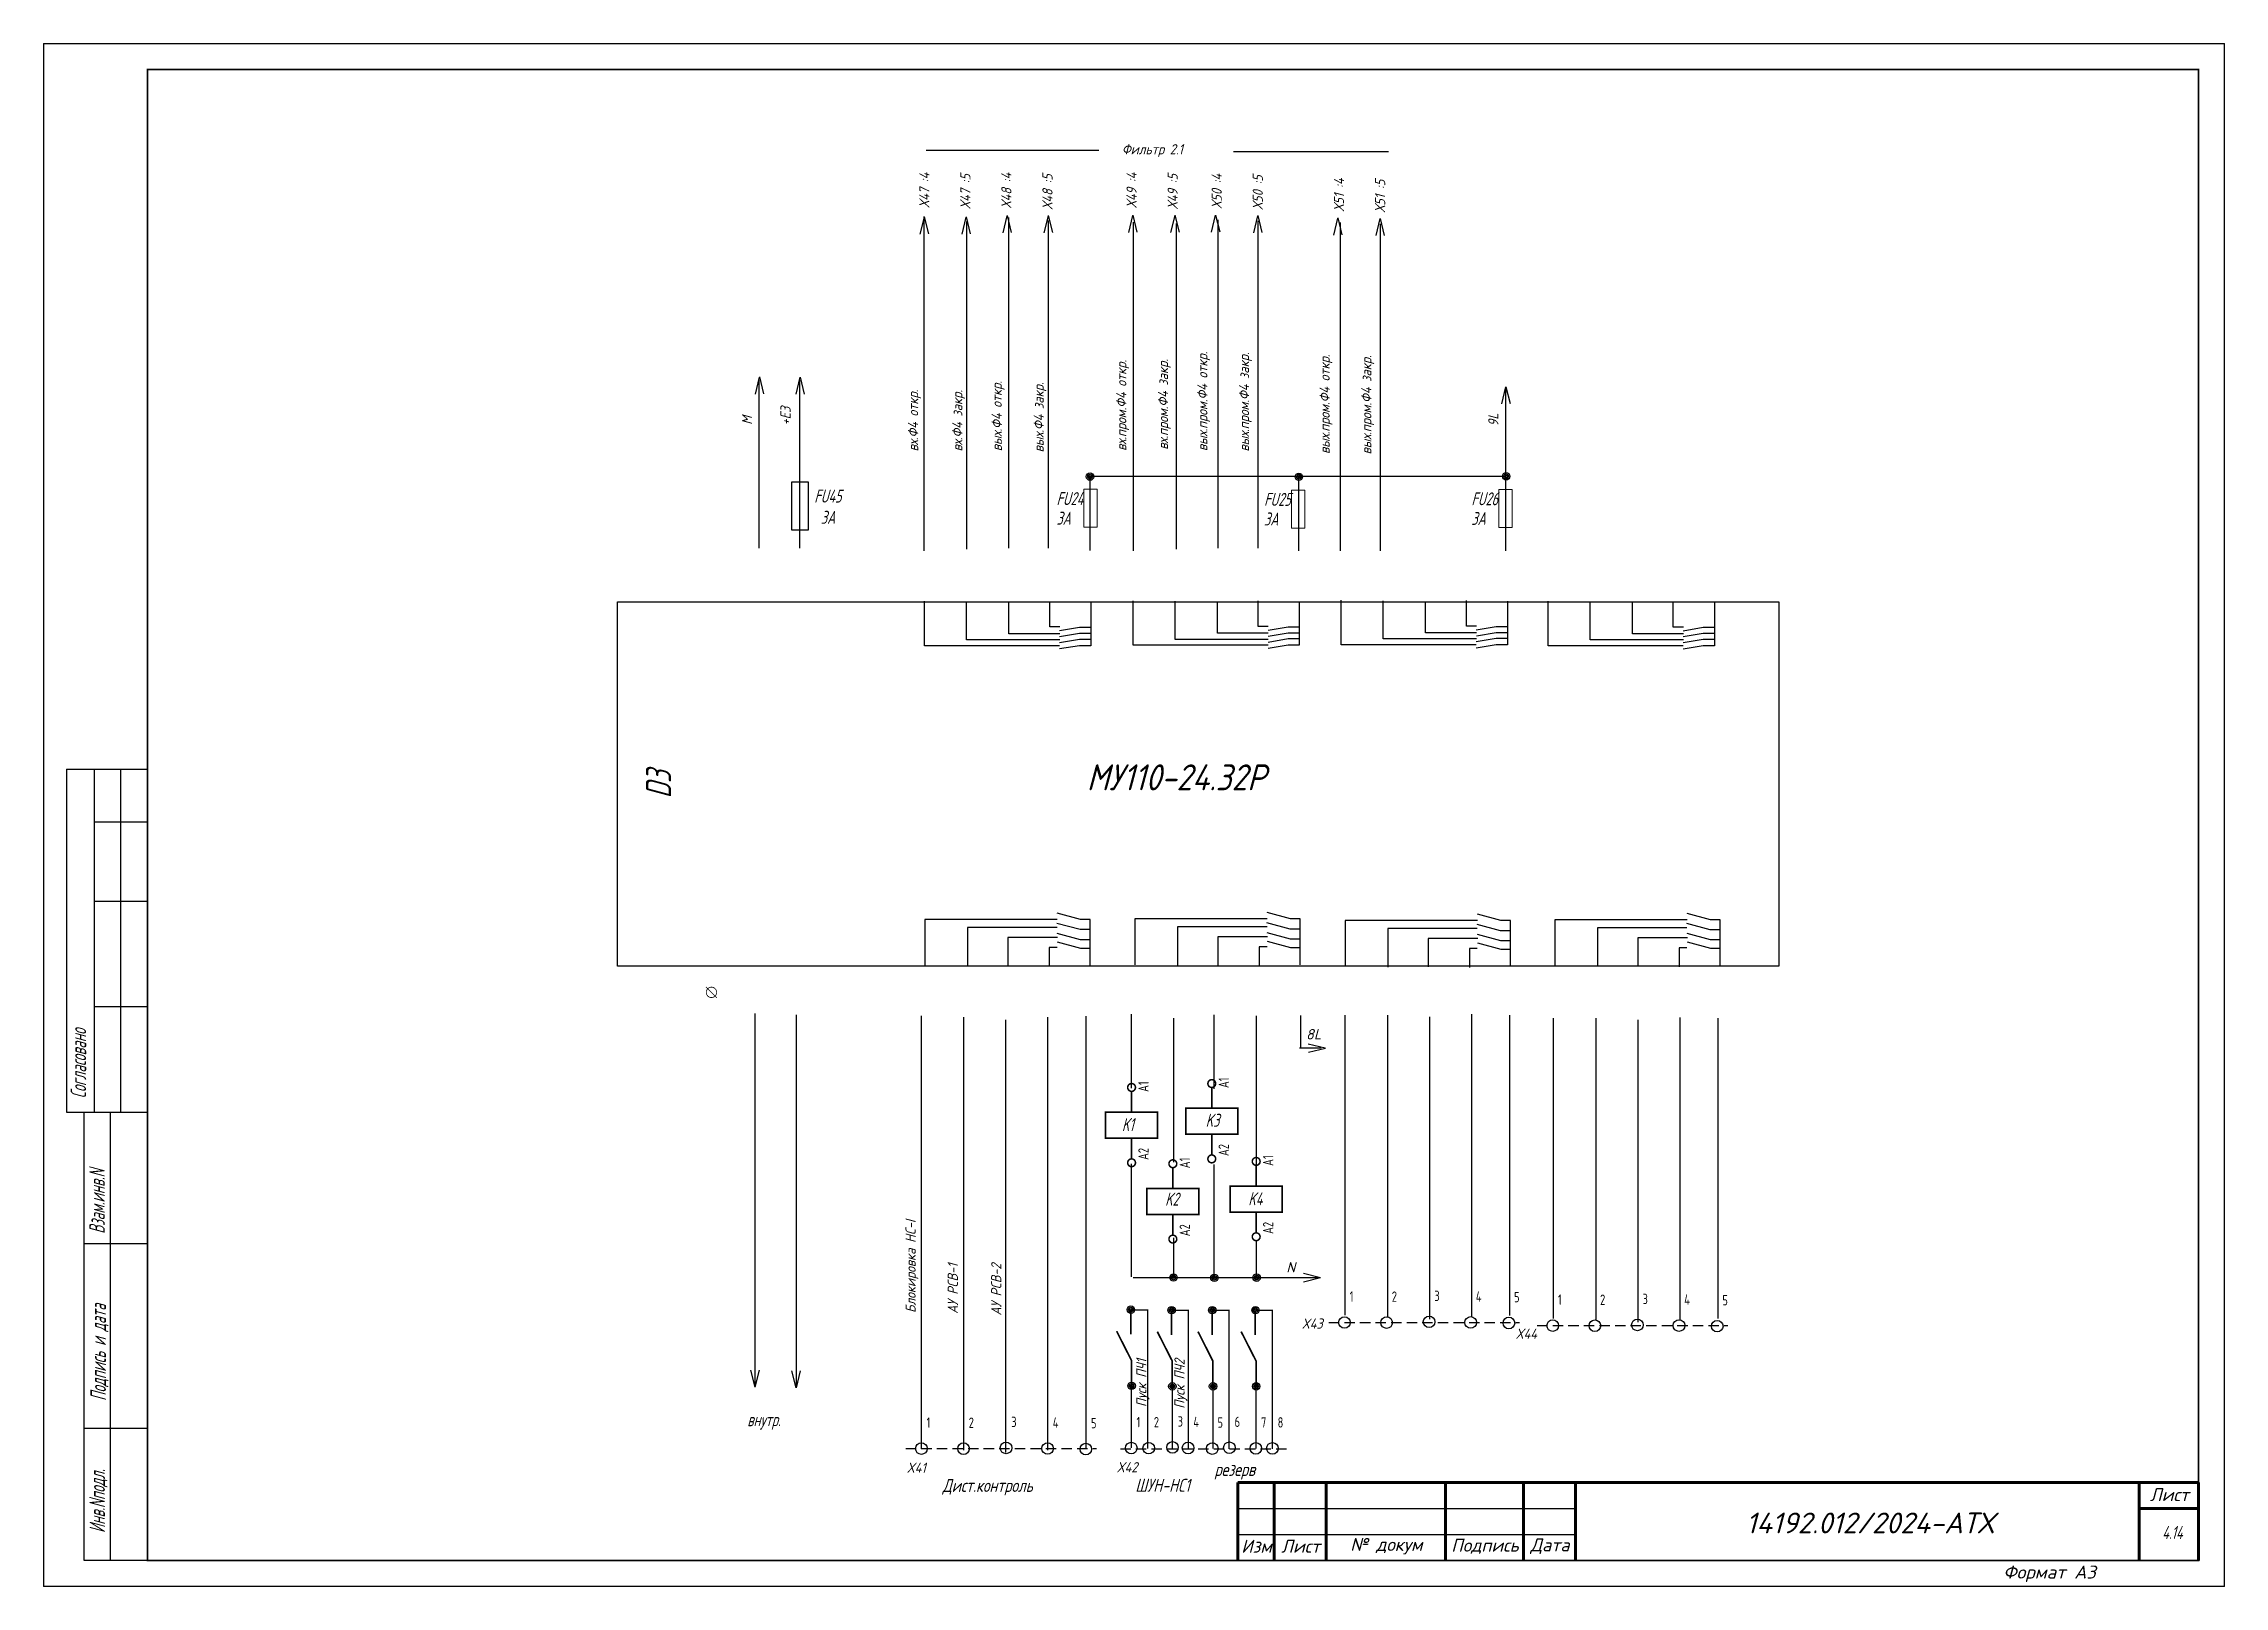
# Paper-space layout 'Лист 4.14' of a CAD drawing. Header units: millimetres. Extents: x 4921 to 5341, y -621 to -324.
# The model-space entities are those that its viewports show. They can reach past a viewport. Long polylines and large blocks are cut down to what shows.
import ezdxf
from ezdxf.enums import TextEntityAlignment as Align

# ---------------------------------------------------------------- set-up
doc = ezdxf.new("R2010")
doc.units = ezdxf.units.MM
doc.header["$LTSCALE"] = 4
doc.set_wipeout_variables(frame=1)
doc.linetypes.add('DASHED', pattern=[0.75, 0.5, -0.25])
doc.linetypes.add('SolidLine', pattern=[0])
for name, color, linetype in [("Contact's", 104, 'Continuous'), ('G', 5, 'Continuous'), ('LOC', 8, 'Continuous'), ('RED_2.5mm^2', 1, 'Continuous'), ('SYMS', 7, 'Continuous'), ('Вспомогательная', 1, 'Continuous'), ('Текст', 2, 'Continuous')]:
    doc.layers.add(name, color=color, linetype=linetype)
for name, color, linetype, lineweight in [('RAMKA', 7, 'Continuous', 25), ('SHTAMP', 7, 'SolidLine', 25), ('Основеая', 5, 'Continuous', 60), ('СХЕМА', 7, 'Continuous', 25)]:
    doc.layers.add(name, color=color, linetype=linetype, lineweight=lineweight)
doc.styles.add('COTES', font='cs_gost2304.shx', dxfattribs={"width": 0.75, "oblique": 15})
doc.styles.add('ISOCPEUR', font='isocpeui.ttf')
doc.styles.add('ISOCPEUR25.10.00', font='isocpeur.ttf', dxfattribs={"height": 2.5})
doc.styles.add('Simplex00.10.00', font='simplex.shx')
doc.styles.add('Simplex25.085.00', font='simplex.shx', dxfattribs={"width": 0.85, "oblique": 15, "height": 2.5})
doc.styles.add('Simplex25.085.15', font='GOST_A.TTF', dxfattribs={"width": 0.85, "oblique": 15, "height": 2.5})
doc.styles.add('Tah25.10.00', font='tahoma.ttf', dxfattribs={"height": 2.5})
doc.styles.add('WD', font='romans.shx')
doc.styles.add('ГОСТ', font='isocpeur.ttf', dxfattribs={"oblique": 15})
doc.styles.add('Стиль мой-1', font='GOST_A.TTF', dxfattribs={"width": 0.85, "oblique": 15, "height": 2.5})
doc.linetypes.add('Modbus_LINE', pattern='A,7.5,-4,["Modbus",Standard,S=2.5,R=0,X=-1.5,Y=-1.25],-15', length=26.5)

# ---------------------------------------------------------------- blocks, each defined once
blk = doc.blocks.new('Формат А3')
at = {"color": 0, "linetype": 'Continuous', "const_width": 0.3}
for points in [[(-420, 297), (0, 297), (0, 0), (-420, 0)], [(-400, 5), (-400, 292), (-5, 292), (-5, 5)]]:
    blk.add_lwpolyline(points, close=True, dxfattribs=at)
at = {"color": 0, "linetype": 'Continuous', "style": 'Simplex00.10.00', "oblique": 15}
blk.add_text('Формат А3', height=2.5, dxfattribs=at).set_placement((-33.67, 2.75), align=Align.MIDDLE_CENTER)
blk = doc.blocks.new('A$C73A268AF')
at = {"lineweight": 30}
for p, q in [((4.57, 157.46), (20.05, 157.46)), ((4.57, 157.46), (4.57, 91.46)), ((9.89, 157.46), (9.89, 91.46)), ((14.97, 157.46), (14.97, 91.46)), ((9.89, 147.31), (20.05, 147.31)), ((9.89, 132.08), (20.05, 132.08)), ((9.89, 111.77), (20.05, 111.77)), ((4.57, 91.46), (20.05, 91.46)), ((7.96, 5.15), (7.96, 91.46)), ((13.04, 5.15), (13.04, 91.46)), ((20.15, 66.08), (7.96, 66.08)), ((20.15, 30.54), (7.96, 30.54))]:
    blk.add_line(p, q, dxfattribs=at)
blk.add_lwpolyline([(20.15, 5.15), (7.96, 5.15)], dxfattribs=at)
at = {"layer": 'Вспомогательная', "color": 7}
for p, q in [((230.15, 15.15), (295.15, 15.15)), ((230.15, 10.15), (295.15, 10.15)), ((230.15, 5.15), (295.15, 5.15))]:
    blk.add_line(p, q, dxfattribs=at)
at = {"layer": 'Основеая', "color": 7}
for p, q in [((230.15, 20.15), (230.15, 5.15)), ((415.15, 20.15), (230.15, 20.15)), ((237.15, 20.15), (237.15, 5.15)), ((247.15, 20.15), (247.15, 5.15)), ((270.15, 20.15), (270.15, 5.15)), ((285.15, 20.15), (285.15, 5.15)), ((295.15, 20.15), (295.15, 5.15)), ((403.72, 20.15), (403.72, 5.15)), ((415.15, 20.15), (415.15, 5.15)), ((403.72, 15.15), (415.15, 15.15))]:
    blk.add_line(p, q, dxfattribs=at)
blk.add_blockref('Формат А3', (420.15, 0.15))
at = {"layer": 'RAMKA', "style": 'COTES', "oblique": 15, "width": 0.75}
for s, p in [('Согласовано', (8.35, 94.1)), ('Взам.инв.N', (11.94, 68.02)), ('Подпись и дата', (12.17, 35.86)), ('Инв.Nподл.', (11.97, 10.43))]:
    blk.add_text(s, height=3, rotation=90, dxfattribs=at).set_placement(p)
at = {"layer": 'Текст', "color": 7, "char_height": 2.5, "style": 'ГОСТ'}
for s, insert, width, attachment_point in [('{\\fISOCPEUR|b0|i0|c204|p34;Лист}', (413.32, 17.81), 11.4585, 6), ('{\\fISOCPEUR|b0|i0|c204|p34;Изм}', (233.75, 7.88), 7, 5), ('{\\fISOCPEUR|b0|i0|c204|p34;Лист}', (242.25, 7.88), 10, 5), ('{\\fISOCPEUR|b0|i0|c204|p34;№ докум}', (258.75, 7.88), 23, 5), ('{\\fISOCPEUR|b0|i0|c204|p34;Подпись}', (277.75, 7.88), 15, 5), ('{\\fISOCPEUR|b0|i0|c204|p34;Дата}', (290.25, 7.88), 10, 5)]:
    blk.add_mtext(s, dxfattribs=dict(at, insert=insert, width=width, attachment_point=attachment_point))
blk = doc.blocks.new('Клеммное соединение')
at = {"linetype": 'Continuous'}
blk.add_wipeout([(0, -1), (-0.44, -0.9), (-0.6, -0.8), (-0.71, -0.7), (-0.8, -0.6), (-0.87, -0.5), (-0.92, -0.4), (-0.95, -0.3), (-0.98, -0.2), (-0.99, -0.1), (-0.99, 0), (-0.99, 0.1), (-0.98, 0.2), (-0.95, 0.3), (-0.92, 0.4), (-0.87, 0.5), (-0.8, 0.6), (-0.71, 0.7), (-0.6, 0.8), (-0.44, 0.9), (0, 1), (0.44, 0.9), (0.6, 0.8), (0.71, 0.7), (0.8, 0.6), (0.87, 0.5), (0.92, 0.4), (0.95, 0.3), (0.98, 0.2), (0.99, 0.1), (1, 0), (0.99, -0.1), (0.98, -0.2), (0.95, -0.3), (0.92, -0.4), (0.87, -0.5), (0.8, -0.6), (0.71, -0.7), (0.6, -0.8), (0.44, -0.9)], dxfattribs=at)
at = {"color": 0, "linetype": 'Continuous', "lineweight": -2, "const_width": 0.15}
blk.add_lwpolyline([(-1.06, -1.06), (1.06, 1.06)], dxfattribs=at)
blk.add_lwpolyline([(-1, 0, 1), (1, 0, 1)], format="xyb", close=True, dxfattribs=at)
blk = doc.blocks.new('VT0W02')
blk.add_circle((0, 0), 0.0699)
at = {"style": 'WD'}
for tag, p, width in [('INST', (0.062, 0.42), 0.7), ('LOC', (0.062, 0.25), 0.7), ('DESC1', (0.053, -0.385), 0.8)]:
    blk.add_attdef(tag, p, '', height=0.125, dxfattribs=dict(at, width=width))
at = {"style": 'WD', "flags": 1}
for tag, p, height in [('X4TERM01', (-0.07, 0), 0.0125), ('X4TERMDESC01', (-0.055, -0.023), 0.025), ('X2TERMDESC01', (-0.006, 0.029), 0.025), ('STRIPSEQ', (0, 0), 0.00125), ('X2TERM01', (0, 0.07), 0.0125), ('X1TERMDESC01', (0.039, -0.003), 0.025), ('X1TERM01', (0.07, 0), 0.0125), ('LINKTERM', (0, -0.002), 0.00125), ('X8TERM01', (0, -0.07), 0.0125), ('X8TERMDESC01', (0, -0.054), 0.025)]:
    blk.add_attdef(tag, p, '', height=height, dxfattribs=at)
at = {"linetype": 'Continuous', "style": 'WD'}
for tag, p, height, width, flags in [('WIRENO', (0.062, 0.094), 0.125, 0.8, 8), ('TAGSTRIP', (0.053, -0.229), 0.125, 0.9, 8), ('DESC2', (0.053, -0.541), 0.125, 0.8, 8), ('CAT', (0.213, -0.406), 0.109, 0.8, 1), ('DESC3', (0.053, -0.698), 0.125, 0.8, 8)]:
    blk.add_attdef(tag, p, '', height=height, dxfattribs=dict(at, width=width, flags=flags))
at = {"linetype": 'Continuous', "style": 'WD', "width": 0.8, "flags": 1}
blk.add_attdef('MFG', text='', height=0.109, dxfattribs=at).set_placement((0.088, -0.406), align=Align.RIGHT)
at = {"style": 'WD', "width": 0.7, "flags": 1}
blk.add_attdef('ASSYCODE', (0.062, -0.281), '', height=0.01, dxfattribs=at)
blk = doc.blocks.new('Coil')
at = {"color": 0, "linetype": 'Continuous', "lineweight": -2, "const_width": 0.3}
blk.add_lwpolyline([(5.5, -5), (10.5, -5), (10.5, 5), (5.5, 5)], close=True, dxfattribs=at)
for points in [[(0.75, -0.75, -1), (0.75, 0.75, -1)], [(15.25, -0.75, -1), (15.25, 0.75, -1)]]:
    blk.add_lwpolyline(points, format="xyb", close=True, dxfattribs=at)
for points in [[(5.5, 0), (1.5, 0)], [(10.5, 0), (14.5, 0)]]:
    blk.add_lwpolyline(points, dxfattribs=at)
at = {"color": 0, "linetype": 'Continuous', "lineweight": -2, "style": 'Simplex25.085.00', "oblique": 10, "width": 0.8, "flags": 4}
blk.add_attdef('ЭЛЕМЕНТ', text='', height=2.5, dxfattribs=at).set_placement((8, 7.5), align=Align.MIDDLE)
at = {"color": 0, "linetype": 'Continuous', "lineweight": 9, "style": 'ISOCPEUR25.10.00', "oblique": 10, "width": 0.85, "flags": 5}
blk.add_attdef('ТИП', text='', height=2.5, dxfattribs=at).set_placement((8, 7.5), align=Align.MIDDLE)
at = {"color": 0, "linetype": 'Continuous', "lineweight": 9, "style": 'Tah25.10.00', "width": 0.8, "flags": 8}
blk.add_attdef('ОБМОТКА', text='', height=2.5, dxfattribs=at).set_placement((8, 0), align=Align.MIDDLE)
at = {"layer": "Contact's", "linetype": 'Continuous', "lineweight": 9, "style": 'Simplex00.10.00', "width": 0.7, "flags": 8}
for tag, p in [('#(A1/L)', (0.75, -2.3)), ('#(A2/N)', (15.25, -2.3))]:
    blk.add_attdef(tag, text='', height=2, dxfattribs=at).set_placement(p, align=Align.MIDDLE)
blk = doc.blocks.new('WDDOT')
for radius in [0.72, 0.449, 0.223]:
    blk.add_circle((0, 0), radius)

msp = doc.modelspace()

# ---------------------------------------------------------------- linework, layer by layer
at = {"color": 7, "ltscale": 0.2}
for p, q in [((8927.06, 10253.39), (8893.81, 10253.39)), ((8953.01, 10253.21), (8982.88, 10253.21)), ((8893.52, 10158.05), (8893.52, 10166.62)), ((8901.59, 10159.17), (8901.59, 10166.53)), ((8909.74, 10160.35), (8909.74, 10166.41)), ((8917.62, 10161.65), (8917.62, 10166.57)), ((8925.53, 10166.42), (8925.53, 10158.05)), ((8933.69, 10158.13), (8933.69, 10166.7)), ((8941.76, 10159.25), (8941.76, 10166.61)), ((8949.91, 10160.43), (8949.91, 10166.49)), ((8957.79, 10161.73), (8957.79, 10166.65)), ((8965.7, 10166.5), (8965.7, 10158.13)), ((8973.78, 10158.22), (8973.78, 10166.79)), ((8981.85, 10159.34), (8981.85, 10166.7)), ((8990.01, 10160.52), (8990.01, 10166.58)), ((8997.88, 10161.82), (8997.88, 10166.74)), ((9005.79, 10166.59), (9005.79, 10158.22)), ((9013.62, 10158.05), (9013.62, 10166.61)), ((9021.7, 10159.16), (9021.7, 10166.52)), ((9029.85, 10160.35), (9029.85, 10166.41)), ((9037.73, 10161.64), (9037.73, 10166.56)), ((9045.64, 10166.41), (9045.64, 10158.05)), ((8919.55, 10160.35), (8909.74, 10160.35)), ((8919.55, 10161.65), (8917.62, 10161.65)), ((8923.35, 10161.52), (8919.51, 10160.88)), ((8923.37, 10160.38), (8919.53, 10159.74)), ((8925.51, 10161.52), (8923.35, 10161.52)), ((8925.54, 10160.38), (8923.37, 10160.38)), ((8959.72, 10160.43), (8949.91, 10160.43)), ((8959.72, 10161.73), (8957.79, 10161.73)), ((8963.52, 10161.61), (8959.67, 10160.96)), ((8963.54, 10160.47), (8959.7, 10159.82)), ((8965.68, 10161.61), (8963.52, 10161.61)), ((8965.71, 10160.47), (8963.54, 10160.47)), ((8999.81, 10160.52), (8990.01, 10160.52)), ((8999.81, 10161.82), (8997.88, 10161.82)), ((9003.61, 10161.7), (8999.77, 10161.05)), ((9003.64, 10160.55), (8999.8, 10159.91)), ((9005.78, 10161.69), (9003.61, 10161.69)), ((9005.8, 10160.55), (9003.64, 10160.55)), ((9039.66, 10160.35), (9029.85, 10160.35)), ((9039.66, 10161.64), (9037.73, 10161.64)), ((9043.45, 10161.52), (9039.61, 10160.87)), ((9043.48, 10160.38), (9039.64, 10159.73)), ((9045.62, 10161.52), (9043.45, 10161.52)), ((9045.65, 10160.38), (9043.48, 10160.38)), ((8919.52, 10158.05), (8893.52, 10158.05)), ((8919.55, 10159.17), (8901.59, 10159.17)), ((8923.36, 10159.26), (8919.52, 10158.61)), ((8923.36, 10158.05), (8919.52, 10157.41)), ((8925.53, 10159.26), (8923.36, 10159.26)), ((8925.53, 10158.05), (8923.36, 10158.05)), ((8959.69, 10158.13), (8933.69, 10158.13)), ((8959.72, 10159.25), (8941.76, 10159.25)), ((8963.53, 10159.34), (8959.69, 10158.69)), ((8963.53, 10158.13), (8959.69, 10157.49)), ((8965.7, 10159.34), (8963.53, 10159.34)), ((8965.7, 10158.13), (8963.53, 10158.13)), ((8999.78, 10158.22), (8973.78, 10158.22)), ((8999.81, 10159.34), (8981.85, 10159.34)), ((9003.62, 10159.43), (8999.78, 10158.78)), ((9003.62, 10158.22), (8999.78, 10157.58)), ((9005.79, 10159.43), (9003.62, 10159.43)), ((9005.79, 10158.22), (9003.62, 10158.22)), ((9039.63, 10158.05), (9013.62, 10158.05)), ((9039.66, 10159.16), (9021.7, 10159.16)), ((9043.47, 10159.25), (9039.63, 10158.6)), ((9043.47, 10158.05), (9039.63, 10157.4)), ((9045.64, 10159.25), (9043.47, 10159.25)), ((9045.64, 10158.05), (9043.47, 10158.05)), ((8919.06, 10105.33), (8893.58, 10105.33)), ((8893.58, 10105.33), (8893.58, 10096.48)), ((8923.55, 10105.33), (8919.06, 10106.54)), ((8925.41, 10105.33), (8923.55, 10105.33)), ((8925.41, 10096.48), (8925.41, 10105.33)), ((8959.5, 10105.46), (8934.02, 10105.46)), ((8934.02, 10105.46), (8934.02, 10096.61)), ((8963.99, 10105.46), (8959.5, 10106.66)), ((8965.85, 10105.46), (8963.99, 10105.46)), ((8965.85, 10096.61), (8965.85, 10105.46)), ((9004.49, 10105.13), (9000, 10106.33)), ((9040.39, 10105.3), (9014.9, 10105.3)), ((9014.9, 10105.3), (9014.9, 10096.44)), ((9044.87, 10105.3), (9040.39, 10106.5)), ((9046.73, 10105.3), (9044.87, 10105.3)), ((9046.73, 10096.44), (9046.73, 10105.3)), ((8919.04, 10103.78), (8901.79, 10103.78)), ((8901.79, 10103.78), (8901.79, 10096.35)), ((8919.11, 10101.85), (8909.55, 10101.85)), ((8909.55, 10101.85), (8909.55, 10096.41)), ((8923.5, 10103.38), (8919.01, 10104.58)), ((8923.54, 10101.44), (8919.06, 10102.65)), ((8925.36, 10103.38), (8923.5, 10103.38)), ((8925.4, 10101.44), (8923.54, 10101.44)), ((8959.48, 10103.9), (8942.23, 10103.9)), ((8942.23, 10103.9), (8942.23, 10096.48)), ((8959.54, 10101.98), (8949.99, 10101.98)), ((8949.99, 10101.98), (8949.99, 10096.54)), ((8963.93, 10103.5), (8959.45, 10104.71)), ((8963.98, 10101.57), (8959.49, 10102.77)), ((8964.06, 10099.91), (8959.58, 10101.11)), ((8965.79, 10103.5), (8963.93, 10103.5)), ((8965.84, 10101.57), (8963.98, 10101.57)), ((9000, 10105.13), (8974.52, 10105.13)), ((8974.52, 10105.13), (8974.52, 10096.27)), ((8999.98, 10103.57), (8982.73, 10103.57)), ((8982.73, 10103.57), (8982.73, 10096.14)), ((9000.05, 10101.65), (8990.49, 10101.65)), ((8990.49, 10101.65), (8990.49, 10096.21)), ((9004.44, 10103.17), (8999.95, 10104.37)), ((9004.48, 10101.24), (9000, 10102.44)), ((9006.29, 10103.17), (9004.44, 10103.17)), ((9006.34, 10101.24), (9004.48, 10101.24)), ((9006.35, 10105.13), (9004.49, 10105.13)), ((9006.35, 10096.27), (9006.35, 10105.13)), ((9040.36, 10103.74), (9023.11, 10103.74)), ((9023.11, 10103.74), (9023.11, 10096.31)), ((9040.43, 10101.81), (9030.87, 10101.81)), ((9030.87, 10101.81), (9030.87, 10096.38)), ((9044.82, 10103.34), (9040.33, 10104.54)), ((9044.86, 10101.41), (9040.38, 10102.61)), ((9046.68, 10103.34), (9044.82, 10103.34)), ((9046.72, 10101.41), (9044.86, 10101.41)), ((8919.04, 10099.93), (8917.51, 10099.93)), ((8917.51, 10099.93), (8917.51, 10096.28)), ((8923.62, 10099.78), (8919.14, 10100.99)), ((8925.48, 10099.78), (8923.62, 10099.78)), ((8959.48, 10100.06), (8957.95, 10100.06)), ((8957.95, 10100.06), (8957.95, 10096.41)), ((8965.92, 10099.91), (8964.06, 10099.91)), ((8999.98, 10099.72), (8998.45, 10099.72)), ((8998.45, 10099.72), (8998.45, 10096.08)), ((9004.56, 10099.58), (9000.08, 10100.78)), ((9006.42, 10099.58), (9004.56, 10099.58)), ((9040.36, 10099.89), (9038.84, 10099.89)), ((9038.84, 10099.89), (9038.84, 10096.24)), ((9044.95, 10099.75), (9040.46, 10100.95)), ((9046.81, 10099.75), (9044.95, 10099.75))]:
    msp.add_line(p, q, dxfattribs=at)
at = {"color": 1, "ltscale": 0.2}
for p, q in [((8901.63, 10239.68), (8901.63, 10176.61)), ((8909.68, 10240.48), (8909.68, 10176.84)), ((8917.35, 10239.92), (8917.35, 10176.84)), ((8950.01, 10240.06), (8950.01, 10176.83)), ((8957.69, 10239.82), (8957.69, 10176.84)), ((8941.96, 10239.34), (8941.96, 10176.61)), ((8973.57, 10239.51), (8973.57, 10176.29)), ((8981.24, 10239.27), (8981.24, 10176.29)), ((8861.66, 10176.84), (8861.66, 10209.14)), ((8869.49, 10176.84), (8869.49, 10209.14)), ((8892.92, 10003.45), (8892.92, 10086.76)), ((8901.09, 10003.19), (8901.09, 10086.5)), ((8909.18, 10002.7), (8909.18, 10086.01)), ((8917.28, 10003.19), (8917.28, 10086.5)), ((8924.64, 10003.43), (8924.64, 10086.75)), ((8933.38, 10072.86), (8933.38, 10087.12)), ((8941.51, 10058.6), (8941.51, 10086.37)), ((8949.32, 10072.71), (8949.32, 10086.97)), ((8957.43, 10058), (8957.43, 10086.82)), ((8966.01, 10080.54), (8966.01, 10086.84)), ((8974.55, 10029.13), (8974.55, 10086.93)), ((8982.72, 10028.88), (8982.72, 10086.93)), ((8990.82, 10028.39), (8990.82, 10086.62)), ((8998.91, 10028.88), (8998.91, 10087.08)), ((9006.27, 10029.12), (9006.27, 10086.93)), ((9014.67, 10028.53), (9014.67, 10086.33)), ((9022.84, 10028.28), (9022.84, 10086.33)), ((9030.93, 10027.79), (9030.93, 10086.02)), ((9039.03, 10028.28), (9039.03, 10086.48)), ((9046.39, 10028.52), (9046.39, 10086.33)), ((8933.4, 10036.52), (8933.4, 10058.32)), ((8949.33, 10036.37), (8949.33, 10058.16)), ((8941.52, 10036.29), (8941.52, 10044.05)), ((8957.44, 10036.35), (8957.44, 10043.45)), ((8936.54, 10003.52), (8936.54, 10030.28)), ((8944.38, 10003.43), (8944.38, 10030.19)), ((8952.22, 10003.43), (8952.22, 10030.19)), ((8960.53, 10003.43), (8960.53, 10030.19)), ((8933.41, 10003.61), (8933.41, 10018.03)), ((8941.25, 10003.52), (8941.25, 10017.93)), ((8949.08, 10003.52), (8949.08, 10017.93)), ((8957.4, 10003.52), (8957.4, 10017.93))]:
    msp.add_line(p, q, dxfattribs=at)
at = {"linetype": 'DASHED'}
for p, q in [((8971.38, 10027.75), (9008.09, 10027.75)), ((9011.5, 10027.15), (9048.21, 10027.15)), ((8889.9, 10003.48), (8926.61, 10003.48)), ((8931.23, 10003.44), (8963.26, 10003.44))]:
    msp.add_line(p, q, dxfattribs=at)
at = {"linetype": 'Continuous', "ltscale": 0.6}
msp.add_lwpolyline([(8867.97, 10189.6), (8871.08, 10189.6), (8871.08, 10180.29), (8867.97, 10180.29)], close=True, dxfattribs=at)
at = {"ltscale": 0.2}
msp.add_lwpolyline([(8834.38, 10166.46), (9058.06, 10166.46), (9058.06, 10096.35), (8834.38, 10096.35)], close=True, dxfattribs=at)
at = {"ltscale": 0.2, "const_width": 0.33}
for points in [[(8933.23, 10025.46), (8933.23, 10030.09)], [(8941.07, 10025.37), (8941.07, 10029.99)], [(8948.91, 10025.37), (8948.91, 10029.99)], [(8957.22, 10025.37), (8957.22, 10029.99)], [(8933.39, 10015.64), (8933.38, 10020.44), (8930.51, 10026.09)], [(8941.22, 10015.54), (8941.22, 10020.34), (8938.35, 10025.99)], [(8949.06, 10015.54), (8949.05, 10020.34), (8946.19, 10025.99)], [(8957.38, 10015.54), (8957.37, 10020.34), (8954.5, 10025.99)]]:
    msp.add_lwpolyline(points, dxfattribs=at)
at = {"layer": 'G', "color": 0}
for points in [[(9005.48, 10176.29), (9005.48, 10207.61)], [(8925.6, 10190.67), (9005.27, 10190.67)]]:
    msp.add_lwpolyline(points, dxfattribs=at)
at = {"layer": 'RED_2.5mm^2', "linetype": 'Continuous', "ltscale": 0.2}
for p, q in [((8893.38, 10240.64), (8893.38, 10176.29)), ((8933.71, 10239.58), (8933.71, 10176.29)), ((8925.44, 10176.36), (8925.44, 10190.6)), ((8965.61, 10176.31), (8965.61, 10190.55)), ((8965.74, 10080.6), (8969.91, 10080.6)), ((8933.68, 10036.4), (8969.45, 10036.4)), ((8933.27, 10030.19), (8936.44, 10030.19)), ((8941.11, 10030.1), (8944.28, 10030.1)), ((8948.94, 10030.1), (8952.12, 10030.1)), ((8957.26, 10030.1), (8960.43, 10030.1))]:
    msp.add_line(p, q, dxfattribs=at)
at = {"layer": 'RED_2.5mm^2', "color": 6, "linetype": 'Modbus_LINE', "ltscale": 0.2}
for p, q in [((8860.92, 10015.69), (8860.92, 10087.22)), ((8868.84, 10015.53), (8868.84, 10086.99))]:
    msp.add_line(p, q, dxfattribs=at)
at = {"layer": 'SYMS', "linetype": 'Continuous', "ltscale": 0.2}
for p, q in [((8893.42, 10240.54), (8892.62, 10237.27)), ((8893.45, 10240.58), (8894.26, 10237.31)), ((8901.47, 10240.54), (8900.68, 10237.28)), ((8901.51, 10240.58), (8902.32, 10237.31)), ((8909.38, 10240.81), (8908.58, 10237.54)), ((8909.41, 10240.85), (8910.22, 10237.58)), ((8917.31, 10240.82), (8916.51, 10237.55)), ((8917.34, 10240.86), (8918.16, 10237.59)), ((8933.59, 10240.87), (8932.79, 10237.61)), ((8933.62, 10240.91), (8934.43, 10237.64)), ((8941.71, 10240.87), (8940.91, 10237.61)), ((8941.74, 10240.91), (8942.55, 10237.64)), ((8949.51, 10240.93), (8948.72, 10237.66)), ((8949.55, 10240.96), (8950.36, 10237.69)), ((8957.66, 10240.82), (8956.86, 10237.55)), ((8957.69, 10240.86), (8958.5, 10237.59)), ((8973.07, 10240.38), (8972.27, 10237.11)), ((8973.1, 10240.42), (8973.91, 10237.15)), ((8981.21, 10240.27), (8980.41, 10237.01)), ((8981.24, 10240.31), (8982.05, 10237.04)), ((8861.67, 10209.75), (8860.87, 10206.48)), ((8861.71, 10209.78), (8862.52, 10206.51)), ((8869.51, 10209.72), (8868.71, 10206.45)), ((8869.54, 10209.76), (8870.35, 10206.48)), ((9005.44, 10207.87), (9004.64, 10204.61)), ((9005.47, 10207.91), (9006.28, 10204.64)), ((8970.69, 10080.56), (8967.42, 10081.36)), ((8970.73, 10080.53), (8967.45, 10079.71)), ((8969.75, 10036.36), (8966.49, 10037.16)), ((8969.79, 10036.33), (8966.52, 10035.52))]:
    msp.add_line(p, q, dxfattribs=at)
at = {"layer": 'SYMS', "color": 6, "linetype": 'Continuous', "ltscale": 0.2}
for p, q in [((8860.88, 10015.29), (8860.07, 10018.56)), ((8860.92, 10015.33), (8861.71, 10018.6)), ((8868.8, 10015.16), (8867.99, 10018.43)), ((8868.83, 10015.2), (8869.63, 10018.46))]:
    msp.add_line(p, q, dxfattribs=at)
at = {"layer": 'СХЕМА', "color": 7, "linetype": 'Continuous', "lineweight": 20, "ltscale": 30}
for points in [[(8924.2, 10188.16), (8926.77, 10188.16), (8926.77, 10180.84), (8924.2, 10180.84)], [(8964.17, 10188.01), (8966.75, 10188.01), (8966.75, 10180.69), (8964.17, 10180.69)], [(9004.11, 10188.13), (9006.69, 10188.13), (9006.69, 10180.8), (9004.11, 10180.8)]]:
    msp.add_lwpolyline(points, close=True, dxfattribs=at)

# ---------------------------------------------------------------- block references
at = {"ltscale": 1.2}
msp.add_blockref('A$C73A268AF', (8723.71, 9976.8), dxfattribs=at)
at = {"layer": 'SYMS', "linetype": 'Continuous', "ltscale": 0.2, "rotation": 90}
for p in [(8925.39, 10190.6), (8965.61, 10190.56), (9005.54, 10190.67)]:
    msp.add_blockref('WDDOT', p, dxfattribs=at)
at = {"layer": 'SYMS', "linetype": 'Continuous', "ltscale": 0.2}
ref = msp.add_blockref('Coil', (8933.39, 10057.75), dxfattribs=dict(at, rotation=90))
ref.add_attrib('#(A1/L)', 'A1', dxfattribs={"layer": "Contact's", "linetype": 'Continuous', "lineweight": 9, "height": 2, "rotation": 90, "style": 'Simplex00.10.00', "width": 0.7, "flags": 8}).set_placement((8935.69, 10073.16), align=Align.MIDDLE)
ref.add_attrib('#(A2/N)', 'A2', dxfattribs={"layer": "Contact's", "linetype": 'Continuous', "lineweight": 9, "height": 2, "rotation": 90, "style": 'Simplex00.10.00', "width": 0.7, "flags": 8}).set_placement((8935.69, 10060.2), align=Align.MIDDLE)
ref = msp.add_blockref('Coil', (8948.84, 10058.5), dxfattribs=dict(at, rotation=90))
ref.add_attrib('#(A1/L)', 'A1', dxfattribs={"layer": "Contact's", "linetype": 'Continuous', "lineweight": 9, "height": 2, "rotation": 90, "style": 'Simplex00.10.00', "width": 0.7, "flags": 8}).set_placement((8951.14, 10073.91), align=Align.MIDDLE)
ref.add_attrib('#(A2/N)', 'A2', dxfattribs={"layer": "Contact's", "linetype": 'Continuous', "lineweight": 9, "height": 2, "rotation": 90, "style": 'Simplex00.10.00', "width": 0.7, "flags": 8}).set_placement((8951.14, 10060.95), align=Align.MIDDLE)
ref = msp.add_blockref('Coil', (8941.34, 10043.06), dxfattribs=dict(at, rotation=90))
ref.add_attrib('#(A1/L)', 'A1', dxfattribs={"layer": "Contact's", "linetype": 'Continuous', "lineweight": 9, "height": 2, "rotation": 90, "style": 'Simplex00.10.00', "width": 0.7, "flags": 8}).set_placement((8943.64, 10058.47), align=Align.MIDDLE)
ref.add_attrib('#(A2/N)', 'A2', dxfattribs={"layer": "Contact's", "linetype": 'Continuous', "lineweight": 9, "height": 2, "rotation": 90, "style": 'Simplex00.10.00', "width": 0.7, "flags": 8}).set_placement((8943.64, 10045.51), align=Align.MIDDLE)
ref = msp.add_blockref('Coil', (8957.39, 10043.51), dxfattribs=dict(at, rotation=90))
ref.add_attrib('#(A1/L)', 'A1', dxfattribs={"layer": "Contact's", "linetype": 'Continuous', "lineweight": 9, "height": 2, "rotation": 90, "style": 'Simplex00.10.00', "width": 0.7, "flags": 8}).set_placement((8959.69, 10058.92), align=Align.MIDDLE)
ref.add_attrib('#(A2/N)', 'A2', dxfattribs={"layer": "Contact's", "linetype": 'Continuous', "lineweight": 9, "height": 2, "rotation": 90, "style": 'Simplex00.10.00', "width": 0.7, "flags": 8}).set_placement((8959.69, 10045.96), align=Align.MIDDLE)
for p in [(8941.46, 10036.42), (8949.34, 10036.35), (8957.48, 10036.39)]:
    msp.add_blockref('WDDOT', p, dxfattribs=at)
ref = msp.add_blockref('VT0W02', (8990.7, 10027.88), dxfattribs=dict(at, xscale=16, yscale=16, zscale=16))
ref.add_attrib('LOC', '3', (8991.7, 10031.88), dxfattribs={"layer": 'LOC', "height": 2, "style": 'WD', "width": 0.7})
at = {"layer": 'SYMS', "ltscale": 0.2, "rotation": 180}
for p in [(8933.26, 10030.23), (8941.1, 10030.13), (8948.94, 10030.13), (8957.25, 10030.13), (8933.4, 10015.55), (8941.24, 10015.46), (8949.08, 10015.46), (8957.39, 10015.46)]:
    msp.add_blockref('WDDOT', p, dxfattribs=at)
at = {"layer": 'SYMS', "linetype": 'Continuous', "ltscale": 0.2}
ref = msp.add_blockref('VT0W02', (8974.39, 10027.75), dxfattribs=dict(at, xscale=16, yscale=16, zscale=16))
ref.add_attrib('LOC', '1', (8975.39, 10031.75), dxfattribs={"layer": 'LOC', "height": 2, "style": 'WD', "width": 0.7})
ref = msp.add_blockref('VT0W02', (8982.51, 10027.73), dxfattribs=dict(at, xscale=16, yscale=16, zscale=16))
ref.add_attrib('LOC', '2', (8983.51, 10031.73), dxfattribs={"layer": 'LOC', "height": 2, "style": 'WD', "width": 0.7})
ref = msp.add_blockref('VT0W02', (8998.7, 10027.76), dxfattribs=dict(at, xscale=16, yscale=16, zscale=16))
ref.add_attrib('LOC', '4', (8999.7, 10031.76), dxfattribs={"layer": 'LOC', "height": 2, "style": 'WD', "width": 0.7})
ref = msp.add_blockref('VT0W02', (9006.06, 10027.65), dxfattribs=dict(at, xscale=16, yscale=16, zscale=16))
ref.add_attrib('LOC', '5', (9007.06, 10031.65), dxfattribs={"layer": 'LOC', "height": 2, "style": 'WD', "width": 0.7})
ref = msp.add_blockref('VT0W02', (9014.5, 10027.15), dxfattribs=dict(at, xscale=16, yscale=16, zscale=16))
ref.add_attrib('LOC', '1', (9015.5, 10031.15), dxfattribs={"layer": 'LOC', "height": 2, "style": 'WD', "width": 0.7})
ref = msp.add_blockref('VT0W02', (9022.62, 10027.13), dxfattribs=dict(at, xscale=16, yscale=16, zscale=16))
ref.add_attrib('LOC', '2', (9023.62, 10031.13), dxfattribs={"layer": 'LOC', "height": 2, "style": 'WD', "width": 0.7})
ref = msp.add_blockref('VT0W02', (9030.81, 10027.28), dxfattribs=dict(at, xscale=16, yscale=16, zscale=16))
ref.add_attrib('LOC', '3', (9031.81, 10031.28), dxfattribs={"layer": 'LOC', "height": 2, "style": 'WD', "width": 0.7})
ref = msp.add_blockref('VT0W02', (9038.82, 10027.16), dxfattribs=dict(at, xscale=16, yscale=16, zscale=16))
ref.add_attrib('LOC', '4', (9039.82, 10031.16), dxfattribs={"layer": 'LOC', "height": 2, "style": 'WD', "width": 0.7})
ref = msp.add_blockref('VT0W02', (9046.18, 10027.04), dxfattribs=dict(at, xscale=16, yscale=16, zscale=16))
ref.add_attrib('LOC', '5', (9047.18, 10031.04), dxfattribs={"layer": 'LOC', "height": 2, "style": 'WD', "width": 0.7})
ref = msp.add_blockref('VT0W02', (8892.91, 10003.48), dxfattribs=dict(at, xscale=16, yscale=16, zscale=16))
ref.add_attrib('LOC', '1', (8893.91, 10007.48), dxfattribs={"layer": 'LOC', "height": 2, "style": 'WD', "width": 0.7})
ref = msp.add_blockref('VT0W02', (8901.03, 10003.46), dxfattribs=dict(at, xscale=16, yscale=16, zscale=16))
ref.add_attrib('LOC', '2', (8902.03, 10007.46), dxfattribs={"layer": 'LOC', "height": 2, "style": 'WD', "width": 0.7})
ref = msp.add_blockref('VT0W02', (8909.22, 10003.61), dxfattribs=dict(at, xscale=16, yscale=16, zscale=16))
ref.add_attrib('LOC', '3', (8910.22, 10007.61), dxfattribs={"layer": 'LOC', "height": 2, "style": 'WD', "width": 0.7})
ref = msp.add_blockref('VT0W02', (8917.22, 10003.49), dxfattribs=dict(at, xscale=16, yscale=16, zscale=16))
ref.add_attrib('LOC', '4', (8918.22, 10007.49), dxfattribs={"layer": 'LOC', "height": 2, "style": 'WD', "width": 0.7})
ref = msp.add_blockref('VT0W02', (8924.58, 10003.38), dxfattribs=dict(at, xscale=16, yscale=16, zscale=16))
ref.add_attrib('LOC', '5', (8925.58, 10007.38), dxfattribs={"layer": 'LOC', "height": 2, "style": 'WD', "width": 0.7})
ref = msp.add_blockref('VT0W02', (8933.34, 10003.58), dxfattribs=dict(at, xscale=16, yscale=16, zscale=16))
ref.add_attrib('LOC', '1', (8934.34, 10007.58), dxfattribs={"layer": 'LOC', "height": 2, "style": 'WD', "width": 0.7})
ref = msp.add_blockref('VT0W02', (8936.69, 10003.56), dxfattribs=dict(at, xscale=16, yscale=16, zscale=16))
ref.add_attrib('LOC', '2', (8937.69, 10007.56), dxfattribs={"layer": 'LOC', "height": 2, "style": 'WD', "width": 0.7})
ref = msp.add_blockref('VT0W02', (8941.27, 10003.71), dxfattribs=dict(at, xscale=16, yscale=16, zscale=16))
ref.add_attrib('LOC', '3', (8942.27, 10007.71), dxfattribs={"layer": 'LOC', "height": 2, "style": 'WD', "width": 0.7})
ref = msp.add_blockref('VT0W02', (8944.28, 10003.59), dxfattribs=dict(at, xscale=16, yscale=16, zscale=16))
ref.add_attrib('LOC', '4', (8945.28, 10007.59), dxfattribs={"layer": 'LOC', "height": 2, "style": 'WD', "width": 0.7})
ref = msp.add_blockref('VT0W02', (8948.94, 10003.48), dxfattribs=dict(at, xscale=16, yscale=16, zscale=16))
ref.add_attrib('LOC', '5', (8949.94, 10007.48), dxfattribs={"layer": 'LOC', "height": 2, "style": 'WD', "width": 0.7})
ref = msp.add_blockref('VT0W02', (8952.23, 10003.64), dxfattribs=dict(at, xscale=16, yscale=16, zscale=16))
ref.add_attrib('LOC', '6', (8953.23, 10007.64), dxfattribs={"layer": 'LOC', "height": 2, "style": 'WD', "width": 0.7})
ref = msp.add_blockref('VT0W02', (8957.32, 10003.52), dxfattribs=dict(at, xscale=16, yscale=16, zscale=16))
ref.add_attrib('LOC', '7', (8958.32, 10007.52), dxfattribs={"layer": 'LOC', "height": 2, "style": 'WD', "width": 0.7})
ref = msp.add_blockref('VT0W02', (8960.52, 10003.52), dxfattribs=dict(at, xscale=16, yscale=16, zscale=16))
ref.add_attrib('LOC', '8', (8961.52, 10007.52), dxfattribs={"layer": 'LOC', "height": 2, "style": 'WD', "width": 0.7})

# ---------------------------------------------------------------- texts
at = {"style": 'Simplex25.085.15', "oblique": 15}
for s, height, width, p in [('Фильтр 2.1', 1.961, 1.083459, (8931.53, 10252.64)), ('FU45', 2.5, 0.85, (8872.29, 10185.59)), ('FU24', 2.5, 0.85, (8918.94, 10185.11)), ('FU25', 2.5, 0.85, (8958.92, 10184.96)), ('FU26', 2.5, 0.85, (8998.85, 10185.07)), ('3А', 2.5, 0.85, (8918.92, 10181.33)), ('3А', 2.5, 0.85, (8958.89, 10181.18)), ('3А', 2.5, 0.85, (8998.83, 10181.29)), ('K3', 2.5, 0.85, (8947.67, 10065.43)), ('K1', 2.5, 0.85, (8931.54, 10064.6)), ('K2', 2.5, 0.85, (8939.87, 10050.24)), ('K4', 2.5, 0.85, (8955.88, 10050.32)), ('X43', 1.961, 1.083459, (8966.17, 10026.56)), ('X44', 1.961, 1.083459, (9007.35, 10024.62)), ('внутр.', 2.5, 0.85, (8859.39, 10007.79)), ('X41', 1.961, 1.083459, (8890.08, 9998.81)), ('X42', 1.961, 1.083459, (8930.52, 9998.91))]:
    msp.add_text(s, height=height, dxfattribs=dict(at, width=width)).set_placement(p)
at = {"color": 3, "style": 'Simplex25.085.15', "oblique": 15, "width": 1.083459}
for s, p in [('Х47 :4', (8894.46, 10242.36)), ('Х47 :5', (8902.37, 10242.14)), ('Х48 :4', (8910.27, 10242.24)), ('Х48 :5', (8918.18, 10242.02)), ('Х49 :4', (8934.37, 10242.31)), ('Х49 :5', (8942.28, 10242.09)), ('Х50 :4', (8950.77, 10242.2)), ('Х50 :5', (8958.68, 10241.98)), ('Х51 :4', (8974.32, 10241.65)), ('Х51 :5', (8982.24, 10241.43))]:
    msp.add_text(s, height=1.961, rotation=90, dxfattribs=at).set_placement(p)
at = {"style": 'Simplex25.085.15', "oblique": 15}
for s, height, width, p in [('вых.пром.Ф4 откр.', 1.9613, 1.083459, (8948, 10195.5)), ('вых.пром.Ф4 закр.', 1.9613, 1.083459, (8956.04, 10195.41)), ('вх.пром.Ф4 откр.', 1.9613, 1.083459, (8932.39, 10195.55)), ('вх.пром.Ф4 закр.', 1.9613, 1.083459, (8940.43, 10195.77)), ('вых.пром.Ф4 откр.', 1.9613, 1.083459, (8971.55, 10194.95)), ('вых.пром.Ф4 закр.', 1.9613, 1.083459, (8979.59, 10194.86)), ('вх.Ф4 откр.', 1.9613, 1.083459, (8892.3, 10195.44)), ('вх.Ф4 закр.', 1.9613, 1.083459, (8900.81, 10195.44)), ('вых.Ф4 откр.', 1.9613, 1.083459, (8908.41, 10195.48)), ('вых.Ф4 закр.', 1.9613, 1.083459, (8916.48, 10195.26)), ('M', 1.96, 1.083459, (8860.32, 10200.58)), ('+E3', 1.961, 1.083459, (8867.73, 10200.46)), ('9L', 1.961, 1.083459, (9004.05, 10200.29)), ('D3', 4.83, 0.879985, (8844.71, 10128.66)), ('Блокировка НС-I', 1.9613, 1.083459, (8891.81, 10029.6)), ('АУ РСВ-1', 1.961, 1.083459, (8899.94, 10029.42)), ('АУ РСВ-2', 1.961, 1.083459, (8908.31, 10029.09)), ('Пуск ПЧ1', 1.961, 1.083459, (8936.26, 10011.48)), ('Пуск ПЧ2', 1.961, 1.083459, (8943.6, 10011.15))]:
    msp.add_text(s, height=height, rotation=90, dxfattribs=dict(at, width=width)).set_placement(p)
at = {"color": 7, "style": 'Simplex25.085.15', "oblique": 15, "width": 1.083459}
msp.add_text('МУ110-24.32Р', height=5, dxfattribs=at).set_placement((8924.75, 10130.2))
at = {"color": 7, "lineweight": 25, "insert": (9131.88, 9988.57), "char_height": 2.5, "attachment_point": 1, "style": 'Стиль мой-1'}
msp.add_mtext_dynamic_manual_height_columns('4.14', width=5.3031, gutter_width=12.5, heights=[0], dxfattribs=at)
at = {"layer": 'SHTAMP', "color": 0, "style": 'ISOCPEUR'}
msp.add_text('14192.012/2024-АТХ', height=4, dxfattribs=at).set_placement((9075.58, 9987.16), align=Align.CENTER)
at = {"layer": 'SYMS', "linetype": 'Continuous', "ltscale": 0.2, "style": 'ГОСТ', "oblique": 15}
for s, p in [('8L', (8967, 10082.25)), ('N', (8963.19, 10037.37))]:
    msp.add_text(s, height=2, dxfattribs=at).set_placement(p)
at = {"layer": 'SYMS', "linetype": 'Continuous', "char_height": 2.5}
for s, insert, width, attachment_point in [('{\\fGOST type A|b0|i0|c0|p34;\\Q15;\\W0.85;\\C7;3\\fGOST type A|b0|i0|c204|p34;А}', (8873.54, 10184), 8.7482, 1), ('{\\Fsimplex|c204;\\Q15;\\W0.75;\\C0;резерв}', (8953.27, 10000.7), 13.7782, 2), ('{\\Fsimplex|c204;\\Q15;\\W0.75;\\C0;Дист.контроль}', (8905.68, 9997.63), 13.7782, 2), ('{\\Fsimplex|c204;\\Q15;\\W0.75;\\C0;ШУН-НС1}', (8939.37, 9997.66), 13.7782, 2)]:
    msp.add_mtext(s, dxfattribs=dict(at, insert=insert, width=width, attachment_point=attachment_point))

# ---------------------------------------------------------------- next in the draw order: block references
at = {"rotation": 90}
msp.add_blockref('Клеммное соединение', (8852.48, 10091.31), dxfattribs=at)

psp = doc.layouts.new('Лист 4.14')

# ---------------------------------------------------------------- viewports
at = {"layer": 'G', "color": 0}
psp.add_viewport(center=(5130.62, -472.14), size=(420, 297), view_center_point=(8933.86, 10125.45), view_height=297, dxfattribs=at)

doc.saveas('drawing.dxf')
